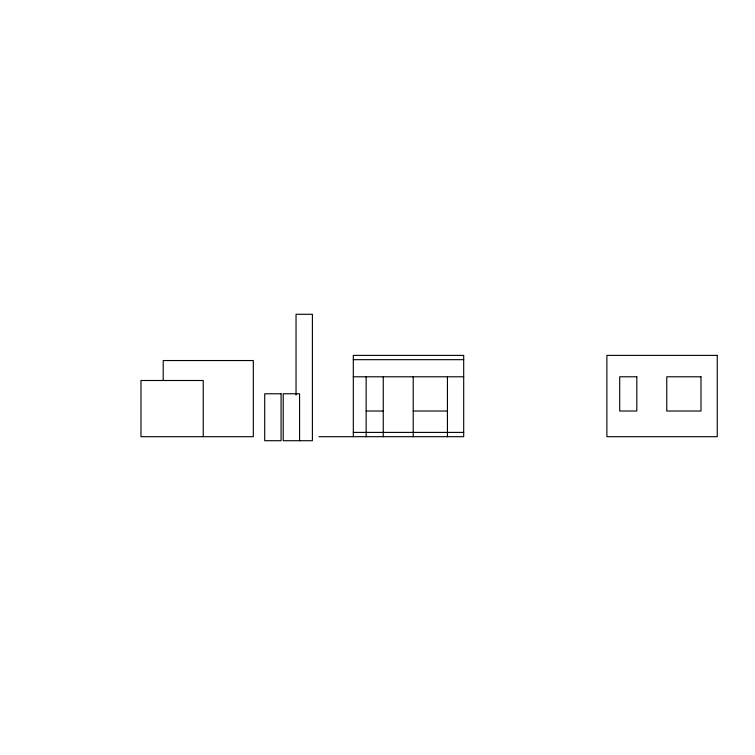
<?xml version="1.0" encoding="UTF-8"?>
<svg xmlns="http://www.w3.org/2000/svg" width="755" height="755" viewBox="0 0 755 755"><rect width="100%" height="100%" fill="white"/><g stroke="black" fill="none" stroke-linecap="round" stroke-linejoin="round"><path stroke-width="1.13" d="M353.312 359.673L463.693 359.673M353.312 376.792L463.693 376.792M366.147 411.022L383.257 411.022M413.211 411.022L447.441 411.022M353.312 432.407L463.693 432.407M318.95 436.692L463.693 436.692L463.693 355.397L353.312 355.397L353.312 436.692M447.441 376.792L447.441 436.692M413.211 376.792L413.211 436.692M383.257 376.792L383.257 436.692M366.147 376.792L366.147 436.692M299.584 440.712L299.584 393.77L283.219 393.77L283.219 440.712L312.4 440.712L312.4 314.288L296.036 314.288L296.036 395.063M203.246 436.692L203.246 380.501L140.987 380.501L140.987 436.692L253.312 436.692L253.312 360.541L163.203 360.541L163.203 380.454M717.25 355.397L606.869 355.397L606.869 436.692L717.25 436.692L717.25 355.397M636.814 376.792L619.704 376.792L619.704 411.022L636.814 411.022L636.814 376.792M700.989 376.792L666.759 376.792L666.759 411.022L700.989 411.022L700.989 376.792M281.077 393.77L264.712 393.77L264.712 440.712L281.077 440.712L281.077 393.77"/></g></svg>
